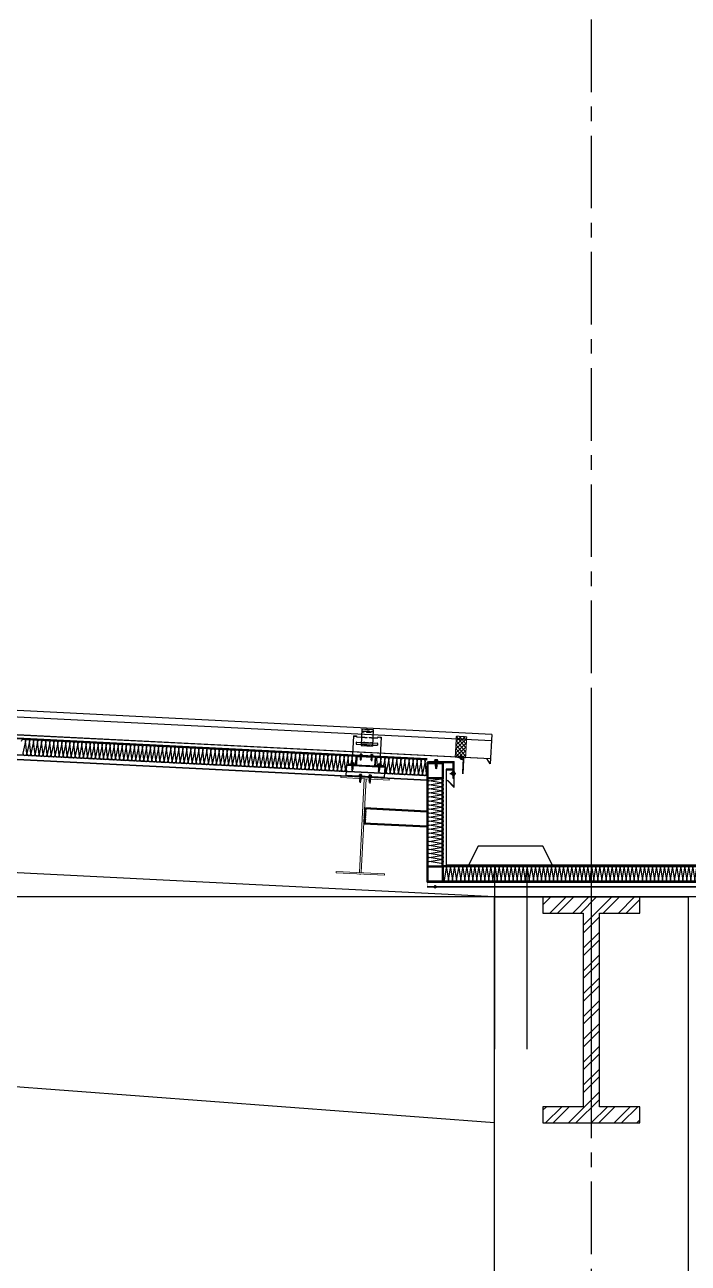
# Model space of a CAD drawing. Extents: x -599358 to 2865263, y -1062760 to 486533.
# Drawn here: x 284406 to 286461, y -690859 to -687022 of the extents above; entities that cross this region are included whole.
import ezdxf

# ---------------------------------------------------------------- set-up
doc = ezdxf.new("R2010")
doc.units = 0
for name, pattern in [('__DASH', [0.35, 0.25, -0.1]), ('CENTER', [2, 1.25, -0.25, 0.25, -0.25]), ('CENTER2', [28.575, 19.05, -3.175, 3.175, -3.175]), ('DASH', [0.35, 0.25, -0.1]), ('DOTE', [2.42, 2, -0.2, 0.02, -0.2]), ('HIDDEN', [0.375, 0.25, -0.125])]:
    doc.linetypes.add(name, pattern=pattern)
for name, color, linetype, lineweight in [('00-BW', 140, 'HIDDEN', 5), ('0CABR-零部件（螺钉、螺栓、五金件）', 53, 'Continuous', 13), ('S-dim', 81, 'Continuous', 0), ('T码、堵头、配件', 6, 'Continuous', 13), ('屋面板', 6, 'Continuous', 13), ('粗', 7, 'Continuous', 50), ('紧固件', 4, 'Continuous', 13)]:
    doc.layers.add(name, color=color, linetype=linetype, lineweight=lineweight)
for name, color, linetype in [('3索引', 3, 'Continuous'), ('A-AXIS-DOTE', 14, 'DOTE'), ('A-AXIS-SYMB', 3, 'Continuous'), ('A-HATCH-2', 251, 'Continuous'), ('A-LIN-V', 9, 'Continuous'), ('BWM', 8, 'Continuous'), ('cen', 1, 'CENTER'), ('COLUMN', 9, 'Continuous'), ('DOTE', 1, 'CENTER'), ('HATCH', 66, 'Continuous'), ('PJ', 151, 'Continuous'), ('Q-焊缝', 8, 'Continuous'), ('SCREW', 233, 'Continuous'), ('SEAMLOK75 - SHEET', 6, 'Continuous'), ('ZX', 1, 'CENTER2'), ('建-墙-填充', 8, 'Continuous'), ('建-柱-钢', 9, 'Continuous'), ('拉铆钉', 243, 'Continuous'), ('配件', 4, 'Continuous'), ('钢承板', 253, 'Continuous')]:
    doc.layers.add(name, color=color, linetype=linetype)

# ---------------------------------------------------------------- blocks, each defined once
blk = doc.blocks.new('G$CBF9D2CED')
at = {"layer": '建-墙-填充'}
h = blk.add_hatch(dxfattribs=at)
h.set_pattern_fill('金属', color=256, scale=20, style=0)
h.set_pattern_definition([(45, (0, 0), (-35.3553, 35.3553), []), (45, (23.57, 0), (-35.3553, 35.3553), [])])
h.paths.add_polyline_path([(-150, 0), (-150, -50), (-25, -50), (-25, -650), (-150, -650), (-150, -700), (150, -700), (150, -650), (25, -650), (25, -50), (150, -50), (150, 0)])
at = {"layer": '建-柱-钢'}
for p, q in [((-150, 0), (-150, -50)), ((150, 0), (-150, 0)), ((150, -50), (150, 0)), ((-150, -50), (-25, -50)), ((-25, -50), (-25, -650)), ((25, -650), (25, -50)), ((25, -50), (150, -50)), ((-25, -650), (-150, -650)), ((-150, -650), (-150, -700)), ((150, -650), (25, -650)), ((150, -700), (150, -650)), ((-150, -700), (150, -700))]:
    blk.add_line(p, q, dxfattribs=at)
blk = doc.blocks.new('*U688')
at = {"layer": '紧固件', "extrusion": (-3.52327e-23, -6.31601e-13, -1)}
for p, q in [((2.5, 0), (-2.5, 0)), ((2.5, -6.1), (-2.5, -6.1))]:
    blk.add_line(p, q, dxfattribs=at)
at = {"layer": '紧固件', "color": 1, "linetype": 'CENTER', "ltscale": 0.01, "extrusion": (-3.52327e-23, -6.31601e-13, -1)}
blk.add_line((0, 2.9), (0, -8.6), dxfattribs=at)
at = {"layer": '紧固件', "extrusion": (-3.52327e-23, -6.31601e-13, -1)}
blk.add_lwpolyline([(-4, 2), (4, 2, -1), (4, 0), (2.5, 0), (2.5, -1.9, -0.72774), (2.5, -6.1), (2.5, -7.4, -0.414214), (2, -7.9), (-2, -7.9, -0.414214), (-2.5, -7.4), (-2.5, -6.1, -0.72774), (-2.5, -1.9), (-2.5, 0), (-4, 0, -1)], format="xyb", close=True, dxfattribs=at)
blk = doc.blocks.new('*U2059')
at = {"layer": 'T码、堵头、配件', "linetype": 'DASH', "ltscale": 3}
h = blk.add_hatch(dxfattribs=at)
h.set_pattern_fill('NET', color=13, scale=2, angle=45, style=0)
h.paths.add_polyline_path([(12.3, 47.5), (-12.7, 47.5), (-12.7, 0), (12.3, 0)])
at = {"layer": 'T码、堵头、配件', "color": 13, "linetype": 'DASH', "ltscale": 3}
blk.add_lwpolyline([(12.3, 47.5), (-12.7, 47.5), (-12.7, 0), (12.3, 0)], close=True, dxfattribs=at)
blk = doc.blocks.new('324')
blk.add_rational_spline([(288338.6, -582640.4, 0.3), (288352.5, -582640.3, -0.9), (288357.5, -582640.3, 2.4), (288358.4, -582640.3, 3), (288359, -582641, 3.4), (288359.6, -582641.7, 3.8), (288359.6, -582642.8, 3.8), (288359.8, -582665.9, 3.6), (288360, -582689, 3.4), (288360.2, -582689, 3.5), (288360.4, -582689, 3.7), (288360.2, -582665.9, 3.8), (288360, -582642.8, 4), (288360, -582641.5, 4), (288359.3, -582640.7, 3.6), (288358.5, -582639.8, 3.1), (288357.5, -582639.8, 2.4), (288352.5, -582639.8, -0.9), (288338.6, -582639.9, 0.3), (288338.6, -582640.2, 0.3), (288338.6, -582640.4, 0.3)], [1, 1, 1, 0.923879532509, 1, 0.923879532509, 1, 1, 1, 1, 1, 1, 1, 0.92387953251, 1, 0.92387953251, 1, 1, 1, 1, 1], degree=2, knots=[0, 0, 0, 1, 1, 1.785398, 1.785398, 2.570796, 2.570796, 3.570796, 3.570796, 4.570796, 4.570796, 5.570796, 5.570796, 6.356194, 6.356194, 7.141593, 7.141593, 8.141593, 8.141593, 9.141593, 9.141593, 9.141593])
at = {"extrusion": (0.384106, 0.002152, 0.923287), "xscale": -1, "rotation": 270.409525737971}
blk.add_blockref('*U688', (-584245.2, -263213.8, 109492.9), dxfattribs=at)
at = {"layer": 'PJ', "extrusion": (2.43172e-16, -3.263e-14, -1), "xscale": 1.36762023444512, "yscale": 1.36762023444512, "zscale": -1.36762023444512, "rotation": 359.5730164586824}
blk.add_blockref('*U2059', (-288347.5, -582639.8, 0), dxfattribs=at)
blk = doc.blocks.new('DT')
at = {"layer": '3索引', "color": 5, "extrusion": (0.072286, -0.009155, 0.997342), "rotation": 272.6791958730362}
blk.add_blockref('324', (568525.5, 315258.2, -0.3), dxfattribs=at)
blk = doc.blocks.new('34t65')
at = {"color": 2, "ltscale": 50}
for p, q in [((1430037, 238183.4), (1430157, 238183.4)), ((1430037, 238148.4), (1430037, 238183.4)), ((1430037, 238180.9), (1430157, 238180.9)), ((1430157, 238183.4), (1430157, 238148.4)), ((1430157, 238150.9), (1430037, 238150.9)), ((1430157, 238148.4), (1430037, 238148.4))]:
    blk.add_line(p, q, dxfattribs=at)
blk = doc.blocks.new('*U1726')
at = {"layer": 'PJ'}
for p, q in [((-4.4, 0.5), (-4.4, 0)), ((4.4, 0), (-4.4, 0)), ((-4.1, 0.8), (-3.1, 1)), ((4.1, 0.8), (-4.1, 0.8)), ((-3.1, 3.9), (-3.1, 1)), ((3.1, 1), (-3.1, 1)), ((2.3, 4.2), (-2.3, 4.2)), ((-2, 0.8), (-1.5, 1)), ((-1.5, 3.9), (-1.5, 1)), ((-1.5, 0), (-1.5, -1.6)), ((1.5, 3.9), (1.5, 1)), ((2.2, 0.8), (1.5, 1)), ((1.5, 0), (1.5, -1.1)), ((3.1, 3.9), (3.1, 1)), ((4.1, 0.8), (3.1, 1)), ((4.4, 0.5), (4.4, 0)), ((-2.1, -1.9), (2.1, -1.4)), ((-2.1, -1.9), (-1.5, -1.6)), ((-2.1, -1.9), (-1.5, -2.2)), ((-2.1, -3.3), (2.1, -2.8)), ((-2.1, -3.3), (-1.5, -3)), ((-2.1, -3.3), (-1.5, -3.6)), ((-2.1, -4.7), (2.1, -4.2)), ((-2.1, -4.7), (-1.5, -4.4)), ((-2.1, -4.7), (-1.5, -5)), ((-2.1, -6.1), (2.1, -5.6)), ((-2.1, -6.1), (-1.5, -5.8)), ((-2.1, -6.1), (-1.5, -6.4)), ((-2.1, -7.5), (2.1, -7)), ((-2.1, -7.5), (-1.5, -7.2)), ((-2.1, -7.5), (-1.5, -7.8)), ((-2.1, -8.9), (2.1, -8.4)), ((-2.1, -8.9), (-1.5, -8.6)), ((-2.1, -8.9), (-1.5, -9.2)), ((-2.1, -10.3), (2.1, -9.8)), ((-2.1, -10.3), (-1.5, -10)), ((-2.1, -10.3), (-1.5, -10.6)), ((-2.1, -11.7), (2.1, -11.2)), ((-2.1, -11.7), (-1.5, -11.4)), ((-2.1, -11.7), (-1.5, -12)), ((-2.1, -13.1), (-1.5, -12.8)), ((-2.1, -13.1), (-1.1, -13)), ((-2.1, -13.1), (-1.5, -13.4)), ((-1.5, -1.6), (1.5, -1.1)), ((-1.5, -2.2), (1.5, -1.7)), ((-1.5, -2.2), (-1.5, -3)), ((-1.5, -3), (1.5, -2.5)), ((-1.5, -3.6), (1.5, -3.1)), ((-1.5, -3.6), (-1.5, -4.4)), ((-1.5, -4.4), (1.5, -3.9)), ((-1.5, -5), (1.5, -4.5)), ((-1.5, -5), (-1.5, -5.8)), ((-1.5, -5.8), (1.5, -5.3)), ((-1.5, -6.4), (1.5, -5.9)), ((-1.5, -6.4), (-1.5, -7.2)), ((-1.5, -7.2), (1.5, -6.7)), ((-1.5, -7.8), (1.5, -7.3)), ((-1.5, -7.8), (-1.5, -8.6)), ((-1.5, -8.6), (1.5, -8.1)), ((-1.5, -9.2), (1.5, -8.7)), ((-1.5, -9.2), (-1.5, -10)), ((-1.5, -10), (1.5, -9.5)), ((-1.5, -10.6), (1.5, -10.1)), ((-1.5, -10.6), (-1.5, -11.4)), ((-1.5, -11.4), (1.5, -10.9)), ((-1.5, -12), (1.5, -11.5)), ((-1.5, -12), (-1.5, -12.8)), ((-1.5, -12.8), (-1, -12.7)), ((-1.5, -13.4), (-1.5, -17.2)), ((-1.5, -13.4), (-1.3, -13.4)), ((0, -18.6), (-1.5, -17.2)), ((0, -18.6), (1.5, -17.2)), ((0.6, -12.4), (1.5, -12.3)), ((0.7, -12.8), (2.1, -12.6)), ((0.7, -13), (1.5, -12.9)), ((0.7, -13.8), (1.5, -13.7)), ((0.7, -14.2), (2.1, -14)), ((0.7, -14.4), (1.5, -14.3)), ((1.5, -0.3), (1.5, -1.1)), ((2.1, -1.4), (1.5, -1.1)), ((2.1, -1.4), (1.5, -1.7)), ((1.5, -1.7), (1.5, -2.5)), ((2.1, -2.8), (1.5, -2.5)), ((2.1, -2.8), (1.5, -3.1)), ((1.5, -3.1), (1.5, -3.9)), ((2.1, -4.2), (1.5, -3.9)), ((2.1, -4.2), (1.5, -4.5)), ((1.5, -4.5), (1.5, -5.3)), ((2.1, -5.6), (1.5, -5.3)), ((2.1, -5.6), (1.5, -5.9)), ((1.5, -5.9), (1.5, -6.7)), ((2.1, -7), (1.5, -6.7)), ((2.1, -7), (1.5, -7.3)), ((1.5, -7.3), (1.5, -8.1)), ((2.1, -8.4), (1.5, -8.1)), ((2.1, -8.4), (1.5, -8.7)), ((1.5, -8.7), (1.5, -9.5)), ((2.1, -9.8), (1.5, -9.5)), ((2.1, -9.8), (1.5, -10.1)), ((1.5, -10.1), (1.5, -10.9)), ((2.1, -11.2), (1.5, -10.9)), ((2.1, -11.2), (1.5, -11.5)), ((1.5, -11.5), (1.5, -12.3)), ((2.1, -12.6), (1.5, -12.3)), ((2.1, -12.6), (1.5, -12.9)), ((1.5, -12.9), (1.5, -13.7)), ((2.1, -14), (1.5, -13.7)), ((2.1, -14), (1.5, -14.3)), ((1.5, -14.3), (1.5, -17.2))]:
    blk.add_line(p, q, dxfattribs=at)
blk.add_lwpolyline([(0, -18.6), (0.7, -14.4), (0.7, -12.7, 0.417657), (0.4, -12.4, 0.097062), (-1, -12.7), (-1.5, -13.8)], format="xyb", dxfattribs=at)
for centre, radius, start, end in [((-4.1, 0.5), 0.3, 90, 180), ((-2.3, 3.3), 0.951, 35.4009, 144.5991), ((0, 1), 3.2, 61.0594, 118.9406), ((2.3, 3.3), 0.951, 35.4009, 144.5991), ((4.1, 0.5), 0.3, 0, 90)]:
    blk.add_arc(centre, radius, start, end, dxfattribs=at)
at = {"layer": 'ZX', "ltscale": 0.2}
blk.add_line((0, 4.9), (0, -21), dxfattribs=at)
blk = doc.blocks.new('A$C2F3B4A73')
at = {"layer": '粗', "lineweight": -2}
for p, q in [((0, 78.7), (9.6, 78.7)), ((0, 78.7), (0, 19.8)), ((9.6, 78.7), (9.6, 76.3)), ((25.2, 101.1), (60.4, 101.1)), ((25.2, 101.1), (25.2, 49.6)), ((60.4, 101.1), (60.4, 49.6)), ((76, 78.7), (85.6, 78.7)), ((76, 78.7), (76, 76.3)), ((85.6, 78.7), (85.6, 19.8)), ((9.6, 58.4), (9.6, 53.6)), ((10.4, 75.5), (25.2, 75.5)), ((10.4, 59.2), (25.2, 59.2)), ((10.4, 52.8), (25.2, 52.8)), ((25.2, 58.4), (60.4, 58.4)), ((25.2, 53.6), (60.4, 53.6)), ((25.2, 49.6), (60.4, 49.6)), ((60.4, 75.5), (75.2, 75.5)), ((60.4, 59.2), (75.2, 59.2)), ((60.4, 52.8), (75.2, 52.8)), ((76, 58.4), (76, 53.6)), ((0, 19.8), (85.6, 19.8)), ((0, 18.8), (0, 19.8)), ((0, 18.8), (85.6, 18.8)), ((14.4, 19.8), (14.4, 18.8)), ((71.2, 19.8), (71.2, 18.8)), ((85.6, 19.8), (85.6, 18.8))]:
    blk.add_line(p, q, dxfattribs=at)
at = {"layer": '粗', "linetype": 'DASH', "lineweight": -2}
for p, q in [((0, 77.7), (9.6, 77.7)), ((25.2, 100.6), (60.4, 100.6)), ((25.2, 94.7), (60.4, 94.7)), ((25.2, 92.3), (60.4, 92.3)), ((76, 77.7), (85.6, 77.7)), ((25.2, 75.5), (60.4, 75.5)), ((25.2, 60), (60.4, 60)), ((25.2, 59.2), (60.4, 59.2)), ((25.2, 52.8), (60.4, 52.8)), ((25.2, 52), (60.4, 52)), ((16, 19.8), (16, 18.8)), ((21.6, 19.8), (21.6, 18.8)), ((29.6, 19.8), (29.6, 18.8)), ((35.2, 19.8), (35.2, 18.8)), ((50.4, 19.8), (50.4, 18.8)), ((56, 19.8), (56, 18.8)), ((64, 19.8), (64, 18.8)), ((69.6, 19.8), (69.6, 18.8))]:
    blk.add_line(p, q, dxfattribs=at)
at = {"layer": '粗', "lineweight": -2}
for centre, start, end in [((10.4, 76.3), 180, 270), ((10.4, 58.4), 90, 180), ((10.4, 53.6), 180, 270), ((75.2, 76.3), 270, 0), ((75.2, 58.4), 0, 90), ((75.2, 53.6), 270, 0)]:
    blk.add_arc(centre, 0.8, start, end, dxfattribs=at)
at = {"layer": '紧固件', "color": 2, "yscale": 0.8, "zscale": 0.8}
for p, xscale in [((26.1, 19.8), 0.8), ((59.5, 19.8), -0.8)]:
    blk.add_blockref('*U1726', p, dxfattribs=dict(at, xscale=xscale))
blk = doc.blocks.new('A$C51791418')
blk.add_blockref('A$C2F3B4A73', (-42.8, -15.8))
blk = doc.blocks.new('2134')
at = {"color": 1, "linetype": 'Continuous', "ltscale": 10}
for p, q in [((2311608.2, -279977.6), (2311758.2, -279977.6)), ((2311608.2, -279982.1), (2311608.2, -279977.6)), ((2311608.2, -279982.1), (2311758.2, -279982.1)), ((2311680.2, -280273.1), (2311680.2, -279982.1)), ((2311686.2, -280273.1), (2311686.2, -279982.1)), ((2311758.2, -279982.1), (2311758.2, -279977.6)), ((2311608.2, -280273.1), (2311758.2, -280273.1)), ((2311608.2, -280277.6), (2311608.2, -280273.1)), ((2311608.2, -280277.6), (2311758.2, -280277.6)), ((2311758.2, -280273.1), (2311758.2, -280277.6))]:
    blk.add_line(p, q, dxfattribs=at)
at = {"layer": 'S-dim', "ltscale": 10}
blk.add_line((2311685.4, -280277.6), (2311680.9, -280277.6), dxfattribs=at)
blk = doc.blocks.new('wm')
at = {"color": 1, "ltscale": 50}
for p, q in [((1253656.3, 252531.4), (1245914.8, 252141.9)), ((1253656.3, 252529.9), (1245914.8, 252140.4))]:
    blk.add_line(p, q, dxfattribs=at)
at = {"color": 4, "ltscale": 50}
for p, q in [((1245914.8, 252089.2), (1253656.3, 252478.7, 0)), ((1245914.8, 252088.4), (1253656.3, 252477.9, 0)), ((1245914.8, 252075), (1253656.3, 252464.5, 0)), ((1245914.8, 252074.2), (1253656.3, 252463.7, 0))]:
    blk.add_line(p, q, dxfattribs=at)
at = {"color": 2, "ltscale": 50}
blk.add_line((1245914.8, 252075.3), (1253656.3, 252464.8, 0), dxfattribs=at)
at = {"color": 2, "elevation": 0}
blk.add_lwpolyline([(1246052.5, 252119.8), (1246074.9, 252120.9), (1246073.5, 252148.4), (1246133.5, 252151.4), (1246134.8, 252123.9), (1246157.3, 252125.1), (1246157.4, 252122.6), (1246132.5, 252121.3), (1246131.1, 252148.8), (1246076.2, 252146), (1246077.5, 252118.5), (1246052.6, 252117.3)], close=True, dxfattribs=at)
at = {"layer": 'A-AXIS-SYMB', "ltscale": 10}
for p, q in [((1245915.3, 251979.3, 0), (1246109.3, 251989.1, 0)), ((1245915.4, 251976.3, 0), (1246109.5, 251986.1, 0)), ((1245915.3, 251932.2, 0), (1246111.7, 251942.1, 0)), ((1245915.3, 251929.2, 0), (1246111.9, 251939.1, 0))]:
    blk.add_line(p, q, dxfattribs=at)
at = {"layer": 'BWM', "elevation": 0}
for points in [[(1247170.9, 252196.2, 1), (1247158.5, 252195.6), (1247166.6, 252158.5, -1), (1247154.1, 252157.8), (1247158.5, 252195.6, 1), (1247146, 252195), (1247154.1, 252157.8, -1), (1247141.6, 252157.2), (1247146, 252195, 1), (1247133.5, 252194.3), (1247141.6, 252157.2, -1), (1247129.1, 252156.6), (1247133.5, 252194.3, 1), (1247121, 252193.7), (1247129.1, 252156.6, -1), (1247116.7, 252156), (1247121, 252193.7, 1), (1247108.5, 252193.1), (1247116.7, 252156, -1), (1247104.2, 252155.3), (1247108.5, 252193.1, 1), (1247096, 252192.4), (1247104.2, 252155.3, -1), (1247091.7, 252154.7), (1247096, 252192.4, 1), (1247083.6, 252191.8), (1247091.7, 252154.7, -1), (1247079.2, 252154.1), (1247083.6, 252191.8, 1), (1247071.1, 252191.2), (1247079.2, 252154.1, -1), (1247066.7, 252153.4), (1247071.1, 252191.2, 1), (1247058.6, 252190.6), (1247066.7, 252153.4, -1), (1247054.2, 252152.8), (1247058.6, 252190.6, 1), (1247046.1, 252189.9), (1247054.2, 252152.8, -1), (1247041.7, 252152.2), (1247046.1, 252189.9, 1), (1247033.6, 252189.3), (1247041.7, 252152.2, -1), (1247029.3, 252151.6), (1247033.6, 252189.3, 1), (1247021.1, 252188.7), (1247029.3, 252151.6, -1), (1247016.8, 252150.9), (1247021.1, 252188.7, 1), (1247008.7, 252188), (1247016.8, 252150.9, -1), (1247004.3, 252150.3), (1247008.7, 252188, 1), (1246996.2, 252187.4), (1247004.3, 252150.3, -1), (1246991.8, 252149.7), (1246996.2, 252187.4, 1), (1246983.7, 252186.8), (1246991.8, 252149.7, -1), (1246979.3, 252149), (1246983.7, 252186.8, 1), (1246971.2, 252186.2), (1246979.3, 252149, -1), (1246966.8, 252148.4), (1246971.2, 252186.2, 1), (1246958.7, 252185.5), (1246966.8, 252148.4, -1), (1246954.4, 252147.8), (1246958.7, 252185.5, 1), (1246946.2, 252184.9), (1246954.4, 252147.8, -1), (1246941.9, 252147.2), (1246946.2, 252184.9, 1), (1246933.7, 252184.3), (1246941.9, 252147.2, -1), (1246929.4, 252146.5), (1246933.7, 252184.3, 1), (1246921.3, 252183.7), (1246929.4, 252146.5, -1), (1246916.9, 252145.9), (1246921.3, 252183.7, 1), (1246908.8, 252183), (1246916.9, 252145.9, -1), (1246904.4, 252145.3), (1246908.8, 252183, 1), (1246896.3, 252182.4), (1246904.4, 252145.3, -1), (1246891.9, 252144.6), (1246896.3, 252182.4, 1), (1246883.8, 252181.8), (1246891.9, 252144.6, -1), (1246879.5, 252144), (1246883.8, 252181.8, 1), (1246871.3, 252181.1), (1246879.5, 252144, -1), (1246867, 252143.4), (1246871.3, 252181.1, 1), (1246858.8, 252180.5), (1246867, 252143.4, -1), (1246854.5, 252142.8), (1246858.8, 252180.5, 1), (1246846.4, 252179.9), (1246854.5, 252142.8, -1), (1246842, 252142.1), (1246846.4, 252179.9, 1), (1246833.9, 252179.3), (1246842, 252142.1, -1), (1246829.5, 252141.5), (1246833.9, 252179.3, 1), (1246821.4, 252178.6), (1246829.5, 252141.5, -1), (1246817, 252140.9), (1246821.4, 252178.6, 1), (1246808.9, 252178), (1246817, 252140.9, -1), (1246804.5, 252140.2), (1246808.9, 252178, 1), (1246796.4, 252177.4), (1246804.5, 252140.2, -1), (1246792.1, 252139.6), (1246796.4, 252177.4, 1), (1246783.9, 252176.7), (1246792.1, 252139.6, -1), (1246779.6, 252139), (1246783.9, 252176.7, 1), (1246771.5, 252176.1), (1246779.6, 252139, -1), (1246767.1, 252138.4), (1246771.5, 252176.1, 1), (1246759, 252175.5), (1246767.1, 252138.4, -1), (1246754.6, 252137.7), (1246759, 252175.5, 1), (1246746.5, 252174.9), (1246754.6, 252137.7, -1), (1246742.1, 252137.1), (1246746.5, 252174.9, 1), (1246734, 252174.2), (1246742.1, 252137.1, -1), (1246729.6, 252136.5), (1246734, 252174.2, 1), (1246721.5, 252173.6), (1246729.6, 252136.5, -1), (1246717.2, 252135.9), (1246721.5, 252173.6, 1), (1246709, 252173), (1246717.2, 252135.9, -1), (1246704.7, 252135.2), (1246709, 252173, 1), (1246696.5, 252172.3), (1246704.7, 252135.2, -1), (1246692.2, 252134.6), (1246696.5, 252172.3, 1), (1246684.1, 252171.7), (1246692.2, 252134.6, -1), (1246679.7, 252134), (1246684.1, 252171.7, 1), (1246671.6, 252171.1), (1246679.7, 252134, -1), (1246667.2, 252133.3), (1246671.6, 252171.1, 1), (1246659.1, 252170.5), (1246667.2, 252133.3, -1), (1246654.7, 252132.7), (1246659.1, 252170.5, 1), (1246646.6, 252169.8), (1246654.7, 252132.7, -1), (1246642.3, 252132.1), (1246646.6, 252169.8, 1), (1246634.1, 252169.2), (1246642.3, 252132.1, -1), (1246629.8, 252131.5), (1246634.1, 252169.2, 1), (1246621.6, 252168.6), (1246629.8, 252131.5, -1), (1246617.3, 252130.8), (1246621.6, 252168.6, 1), (1246609.2, 252167.9), (1246617.3, 252130.8, -1), (1246604.8, 252130.2), (1246609.2, 252167.9, 1), (1246596.7, 252167.3), (1246604.8, 252130.2, -1), (1246592.3, 252129.6), (1246596.7, 252167.3, 1), (1246584.2, 252166.7), (1246592.3, 252129.6, -1), (1246579.8, 252128.9), (1246584.2, 252166.7, 1), (1246571.7, 252166.1), (1246579.8, 252128.9, -1), (1246567.3, 252128.3), (1246571.7, 252166.1, 1), (1246559.2, 252165.4), (1246567.3, 252128.3, -1), (1246554.9, 252127.7), (1246559.2, 252165.4, 1), (1246546.7, 252164.8), (1246554.9, 252127.7, -1), (1246542.4, 252127.1), (1246546.7, 252164.8, 1), (1246534.3, 252164.2), (1246542.4, 252127.1, -1), (1246529.9, 252126.4), (1246534.3, 252164.2, 1), (1246521.8, 252163.6), (1246529.9, 252126.4, -1), (1246517.4, 252125.8), (1246521.8, 252163.6, 1), (1246509.3, 252162.9), (1246517.4, 252125.8, -1), (1246504.9, 252125.2), (1246509.3, 252162.9, 1), (1246496.8, 252162.3), (1246504.9, 252125.2, -1), (1246492.4, 252124.5), (1246496.8, 252162.3, 1), (1246484.3, 252161.7), (1246492.4, 252124.5, -1), (1246480, 252123.9), (1246484.3, 252161.7, 1), (1246471.8, 252161), (1246480, 252123.9, -1), (1246467.5, 252123.3), (1246471.8, 252161, 1), (1246459.3, 252160.4), (1246467.5, 252123.3, -1), (1246455, 252122.7), (1246459.3, 252160.4, 1), (1246446.9, 252159.8), (1246455, 252122.7, -1), (1246442.5, 252122), (1246446.9, 252159.8, 1), (1246434.4, 252159.2), (1246442.5, 252122, -1), (1246430, 252121.4), (1246434.4, 252159.2, 1), (1246421.9, 252158.5), (1246430, 252121.4, -1), (1246417.5, 252120.8), (1246421.9, 252158.5, 1), (1246409.4, 252157.9), (1246417.5, 252120.8, -1), (1246405.1, 252120.1), (1246409.4, 252157.9, 1), (1246396.9, 252157.3), (1246405.1, 252120.1, -1), (1246392.6, 252119.5), (1246396.9, 252157.3, 1), (1246384.4, 252156.6), (1246392.6, 252119.5, -1), (1246380.1, 252118.9), (1246384.4, 252156.6, 1), (1246372, 252156), (1246380.1, 252118.9, -1), (1246367.6, 252118.3), (1246372, 252156, 1), (1246359.5, 252155.4), (1246367.6, 252118.3, -1), (1246355.1, 252117.6), (1246359.5, 252155.4, 1), (1246347, 252154.8), (1246355.1, 252117.6, -1), (1246342.6, 252117), (1246347, 252154.8, 1), (1246334.5, 252154.1), (1246342.6, 252117, -1), (1246330.1, 252116.4), (1246334.5, 252154.1, 1), (1246322, 252153.5), (1246330.1, 252116.4, -1), (1246317.7, 252115.8), (1246322, 252153.5, 1), (1246309.5, 252152.9), (1246317.7, 252115.8, -1), (1246305.2, 252115.1), (1246309.5, 252152.9, 1), (1246297.1, 252152.2), (1246305.2, 252115.1, -1), (1246292.7, 252114.5), (1246297.1, 252152.2, 1), (1246284.6, 252151.6), (1246292.7, 252114.5, -1), (1246280.2, 252113.9), (1246284.6, 252151.6, 1), (1246272.1, 252151), (1246280.2, 252113.9, -1), (1246267.7, 252113.2), (1246272.1, 252151, 1), (1246259.6, 252150.4), (1246267.7, 252113.2, -1), (1246255.2, 252112.6), (1246259.6, 252150.4, 1), (1246247.1, 252149.7), (1246255.2, 252112.6, -1), (1246242.8, 252112), (1246247.1, 252149.7, 1), (1246234.6, 252149.1), (1246242.8, 252112, -1), (1246230.3, 252111.4), (1246234.6, 252149.1, 1), (1246222.1, 252148.5), (1246230.3, 252111.4, -1), (1246217.8, 252110.7), (1246222.1, 252148.5, 1), (1246209.7, 252147.8), (1246214.6, 252125.4)], [(1246048, 252095.9, -0.414214), (1246041.4, 252101.9), (1246045.8, 252139.6, 1), (1246033.3, 252139), (1246041.4, 252101.9, -1), (1246028.9, 252101.2), (1246033.3, 252139, 1), (1246020.8, 252138.3), (1246028.9, 252101.2, -1), (1246016.5, 252100.6), (1246020.8, 252138.3, 1), (1246008.3, 252137.7), (1246016.5, 252100.6, -1), (1246004, 252100), (1246008.3, 252137.7, 1), (1245995.9, 252137.1), (1246004, 252100, -1), (1245991.5, 252099.3), (1245995.9, 252137.1, 1), (1245983.4, 252136.5), (1245991.5, 252099.3, -1), (1245979, 252098.7), (1245983.4, 252136.5, 1), (1245970.9, 252135.8), (1245979, 252098.7, -1), (1245966.5, 252098.1), (1245970.9, 252135.8, 1), (1245958.4, 252135.2), (1245966.5, 252098.1, -1), (1245954, 252097.5), (1245958.4, 252135.2, 1), (1245945.9, 252134.6), (1245954, 252097.5, -1), (1245941.6, 252096.8), (1245945.9, 252134.6, 1), (1245933.4, 252133.9), (1245941.6, 252096.8, -1), (1245929.1, 252096.2), (1245933.4, 252133.9, 1), (1245920.9, 252133.3), (1245929.1, 252096.2, -1), (1245916.6, 252095.6), (1245920.9, 252133.3, 0.388836), (1245914.9, 252139.3, 0.388836)], [(1246055.9, 252120), (1246058.3, 252140.2, 1), (1246045.8, 252139.6), (1246050.7, 252117.2)], [(1246068.4, 252120.6), (1246070.8, 252140.9, 1), (1246058.3, 252140.2), (1246062.6, 252120.3)], [(1246132.4, 252123.8), (1246134.8, 252144.1, 0.423997), (1246128, 252150)], [(1246144.9, 252124.4), (1246147.2, 252144.7, 1), (1246134.8, 252144.1), (1246139.1, 252124.1)], [(1246157.1, 252122.5), (1246159.7, 252145.3, 1), (1246147.2, 252144.7), (1246152.1, 252122.3)], [(1246224.3, 252104.8, -0.414214), (1246217.8, 252110.7), (1246222.1, 252148.5, 1), (1246209.7, 252147.8), (1246217.8, 252110.7, -1), (1246205.3, 252110.1), (1246209.7, 252147.8, 1), (1246197.2, 252147.2), (1246205.3, 252110.1, -1), (1246192.8, 252109.5), (1246197.2, 252147.2, 1), (1246184.7, 252146.6), (1246192.8, 252109.5, -1), (1246180.3, 252108.8), (1246184.7, 252146.6, 1), (1246172.2, 252146), (1246180.3, 252108.8, -1), (1246167.9, 252108.2), (1246172.2, 252146, 1), (1246159.7, 252145.3), (1246167.9, 252108.2, -0.485127), (1246160.5, 252101.8, -0.485127)]]:
    blk.add_lwpolyline(points, format="xyb", dxfattribs=at)
at = {"layer": 'Q-焊缝', "elevation": 0}
blk.add_lwpolyline([(1246105.1, 251986.3, -0.267949), (1246109.3, 251989.1, 0.57735), (1246105.4, 251981.3, -0.267949), (1246109.6, 251984.1, 0.57735), (1246105.6, 251976.4, -0.267949), (1246109.8, 251979.1, 0.57735), (1246105.9, 251971.4, -0.267949), (1246110.1, 251974.1, 0.57735), (1246106.1, 251966.4, -0.267949), (1246110.3, 251969.1, 0.57735), (1246106.4, 251961.4, -0.267949), (1246110.6, 251964.1, 0.57735), (1246106.7, 251956.4, -0.267949), (1246110.8, 251959.1, 0.57735), (1246106.9, 251951.4, -0.267949), (1246111.1, 251954.1, 0.57735), (1246107.2, 251946.4, -0.267949), (1246111.4, 251949.1, 1), (1246111.9, 251939.1)], format="xyb", dxfattribs=at)
at = {"layer": 'SEAMLOK75 - SHEET'}
for p, q in [((1245714.8, 252216.6, 0), (1253637.8, 252615.2, 0)), ((1245715.8, 252196.6, 0), (1253632.2, 252594.9, 0)), ((1253638.9, 252541.2, 0), (1245718.5, 252142.7, 0)), ((1253641.6, 252540.3, 0), (1245718.6, 252141.7, 0)), ((1245714.8, 252216.6), (1245719.4, 252125.5, 0)), ((1245719.4, 252125.5), (1245730.2, 252142.3, 0))]:
    blk.add_line(p, q, dxfattribs=at)
at = {"extrusion": (0.405978, 0.015563, 0.91375), "xscale": -1, "rotation": 267.0177680869565}
blk.add_blockref('DT', (204237.5, -1146358.7, 509701), dxfattribs=at)
at = {"rotation": 2.880377552740777}
blk.add_blockref('34t65', (-170216.3, -57626.2, 0), dxfattribs=at)
at = {"layer": 'S-dim', "xscale": -1, "rotation": 2.880377552942513}
blk.add_blockref('2134', (3540800.4, 647871.9, 0), dxfattribs=at)
at = {"layer": 'SEAMLOK75 - SHEET', "xscale": -1, "rotation": 2.880377552740754}
blk.add_blockref('A$C51791418', (1246103.6, 252147.8, 0), dxfattribs=at)
at = {"layer": '紧固件', "xscale": -1.023999999801318, "yscale": 1.023999999801318, "zscale": 1.023999999801318, "rotation": 2.880377552740754}
for p in [(1246063.7, 252120.3, 0), (1246146.1, 252124.5, 0), (1246091.7, 252086.7, 0), (1246121.6, 252088.2, 0)]:
    blk.add_blockref('*U1726', p, dxfattribs=at)
blk = doc.blocks.new('压块-flat-1')
at = {"layer": 'HATCH', "ltscale": 10}
h = blk.add_hatch(dxfattribs=at)
h.set_pattern_fill('ACET-2D-ANSI32', color=256, scale=0.5)
h.set_pattern_definition([(45, (-3162.4305, -11124.3203), (-1.683798, 1.683798), []), (45, (-3161.308, -11124.3203), (-1.683798, 1.683798), [])])
h.paths.add_polyline_path([(-82, 0), (-82, -2), (-2, -2), (-2, -50), (0, -50), (0, 0)])
at = {"layer": '配件', "color": 4}
blk.add_lwpolyline([(-82, 0), (-82, -2), (-2, -2), (-2, -50), (0, -50), (0, 0)], close=True, dxfattribs=at)
blk = doc.blocks.new('G$C114A11A0')
at = {"layer": '0CABR-零部件（螺钉、螺栓、五金件）'}
h = blk.add_hatch(dxfattribs=at)
h.set_pattern_fill('DOTS', color=256, scale=0.1, style=0)
h.set_pattern_definition([(0, (-261042.33595, 10165.88129), (0.079375, 0.15875), [0, -0.15875])])
h.paths.add_polyline_path([(11.9, 30.9), (0.4, 30.9), (0.4, 29.4), (11.9, 29.4)])
for p, q in [((0, 31.7), (1.9, 32.8)), ((0, 31.7), (12.3, 31.7)), ((0, 31.7), (0.3, 30.9)), ((0.3, 30.9), (12, 30.9)), ((0.4, 30.9), (0.4, 29.4)), ((0.4, 29.4), (11.9, 29.4)), ((1.9, 35.5), (1.9, 32.8)), ((1.9, 32.8), (10.4, 32.8)), ((3, 35.9), (9.3, 35.9)), ((4, 35.5), (4, 32.8)), ((8.3, 35.5), (8.3, 32.8)), ((10.4, 35.5), (10.4, 32.8)), ((12.3, 31.7), (10.4, 32.8)), ((11.9, 30.9), (11.9, 29.4)), ((12.3, 31.7), (12, 30.9))]:
    blk.add_line(p, q, dxfattribs=at)
at = {"layer": '0CABR-零部件（螺钉、螺栓、五金件）', "ltscale": 0.03}
for p, q in [((3.4, 29.4), (2.6, 28.9)), ((3.4, 28.4), (2.6, 28.9)), ((9.8, 27.7), (2.6, 28.9)), ((3.4, 27), (2.6, 26.5)), ((3.4, 26), (2.6, 26.5)), ((2.6, 26.5), (9.8, 25.3)), ((3.4, 24.6), (2.6, 24.1)), ((3.4, 23.6), (2.6, 24.1)), ((2.6, 24.1), (9.8, 22.9)), ((3.4, 22.2), (2.6, 21.7)), ((3.4, 21.2), (2.6, 21.7)), ((9.8, 20.5), (2.6, 21.7)), ((3.4, 19.8), (2.6, 19.3)), ((3.4, 18.8), (2.6, 19.3)), ((2.6, 19.3), (9.8, 18.1)), ((3.4, 17.4), (2.6, 16.9)), ((9.8, 15.7), (2.6, 16.9)), ((3.4, 16.4), (2.6, 16.9)), ((3.6, 14.8), (2.9, 14.4)), ((2.9, 14.4), (3.7, 14.2)), ((3.7, 13.9), (2.9, 14.4)), ((3.4, 29.4), (8.9, 28.2)), ((3.4, 28.4), (8.9, 27.2)), ((3.4, 28.4), (3.4, 27)), ((8.9, 25.8), (3.4, 27)), ((3.4, 26), (8.9, 24.8)), ((3.4, 26), (3.4, 24.6)), ((8.9, 23.4), (3.4, 24.6)), ((3.4, 23.6), (3.4, 22.2)), ((8.9, 22.4), (3.4, 23.6)), ((3.4, 22.2), (8.9, 21)), ((3.4, 21.2), (3.4, 19.8)), ((3.4, 21.2), (8.9, 20)), ((8.9, 18.6), (3.4, 19.8)), ((8.9, 17.6), (3.4, 18.8)), ((3.4, 18.8), (3.4, 17.4)), ((3.4, 17.4), (8.9, 16.2)), ((3.4, 17.4), (8.9, 16.2)), ((3.4, 16.4), (8.9, 15.1)), ((3.6, 14.7), (3.4, 16.4)), ((3.6, 14.7), (3.8, 13.6)), ((3.8, 13.6), (3.8, 8.4)), ((3.8, 8.4), (6, 6.9)), ((3.9, 14.9), (6.2, 9.2)), ((3.9, 14.8), (7, 13.9)), ((4.1, 14.1), (5, 13.9)), ((8.6, 13.9), (4.2, 13.9)), ((8.6, 8.4), (6.3, 6.9)), ((8.6, 13.9), (8.9, 15.1)), ((8.6, 13.9), (8.6, 8.4)), ((8.9, 29.4), (8.9, 28.2)), ((8.9, 28.2), (9.8, 27.7)), ((8.9, 27.2), (9.8, 27.7)), ((8.9, 27.2), (8.9, 25.8)), ((8.9, 25.8), (9.8, 25.3)), ((8.9, 24.8), (9.8, 25.3)), ((8.9, 24.8), (8.9, 23.4)), ((8.9, 23.4), (9.8, 22.9)), ((8.9, 22.4), (9.8, 22.9)), ((8.9, 22.4), (8.9, 21)), ((8.9, 21), (9.8, 20.5)), ((8.9, 20), (9.8, 20.5)), ((8.9, 20), (8.9, 18.6)), ((8.9, 18.6), (9.8, 18.1)), ((8.9, 17.6), (9.8, 18.1)), ((8.9, 17.6), (8.9, 16.2)), ((8.9, 16.2), (9.8, 15.7)), ((8.9, 15.1), (9.8, 15.7))]:
    blk.add_line(p, q, dxfattribs=at)
at = {"layer": '0CABR-零部件（螺钉、螺栓、五金件）'}
for centre, radius, start, end in [((3, 34.3), 1.59, 48.3968, 131.6032), ((6.2, 30.1), 5.78, 68.4898, 111.5102), ((9.3, 34.3), 1.59, 48.3968, 131.6032)]:
    blk.add_arc(centre, radius, start, end, dxfattribs=at)
at = {"layer": '0CABR-零部件（螺钉、螺栓、五金件）', "ltscale": 0.03}
for centre, radius, start, end in [((3.8, 14.8), 0.147, 16.3775, 187.739), ((6.2, 7.1), 0.267, 235, 305), ((7.1, 8), 1.53, 15.6219, 127.3885), ((3.2, 8), 3.25, 338.5847, 22.4418)]:
    blk.add_arc(centre, radius, start, end, dxfattribs=at)
blk = doc.blocks.new('*U676')
at = {"layer": 'cen', "ltscale": 0.3}
blk.add_line((14, 0), (-5, 0), dxfattribs=at)
at = {"layer": 'SCREW'}
for p, q in [((-0.9, 5), (-0.9, -5)), ((0, 5), (-0.9, 5)), ((0, -5), (0, 5)), ((4, 2.2), (0, 2.2)), ((4, 2.2), (4, -2.3)), ((8.7, 2), (8, 2.2)), ((8, 2.2), (8, -2.2)), ((9.9, 0.8), (8.7, 2)), ((10.2, 0.7), (9.9, 0.8)), ((9.9, -0.2), (10.2, 0.7)), ((-0.9, -5), (0, -5)), ((4, -2.3), (0, -2.3)), ((8, -2.2), (9.9, -0.2))]:
    blk.add_line(p, q, dxfattribs=at)
for centre, radius, start, end in [((17.3, 0), 18.8, 164.6076, 195.3924), ((6, 1.9), 2.04, 7.579, 172.421), ((6, -1.9), 2.04, 187.579, 352.421)]:
    blk.add_arc(centre, radius, start, end, dxfattribs=at)
blk = doc.blocks.new('*U678')
at = {"layer": '拉铆钉'}
blk.add_line((-2.1, 0), (4.1, 0), dxfattribs=at)
for points in [[(-0.4, 3.2, 0.376048), (-0.4, -3.2)], [(3.4, -1.3), (3.5, -1.3, 0.414214), (3.7, -1), (3.7, 1, 0.414214), (3.5, 1.3), (3.4, 1.3)]]:
    blk.add_lwpolyline(points, format="xyb", dxfattribs=at)
for points in [[(0, -3.2), (0, 3.2), (-0.4, 3.2), (-0.4, -3.2)], [(1.6, -1.6), (0, -1.6), (0, 1.6), (1.6, 1.6)]]:
    blk.add_lwpolyline(points, close=True, dxfattribs=at)
blk.add_lwpolyline([(2.7, 3.2), (2.3, 3.2, 0.414214), (1.6, 2.6), (1.6, -2.6, 0.414214), (2.3, -3.2), (2.7, -3.2, 0.414214), (3.4, -2.6), (3.4, 2.6, 0.414214)], format="xyb", close=True, dxfattribs=at)
blk = doc.blocks.new('天沟')
at = {"color": 2, "ltscale": 50}
for p, q in [((1245839.3, 251764.4), (1245839.3, 252083.3)), ((1245886.3, 251764.4), (1245886.3, 252084.3)), ((1245889.3, 251764.4), (1245889.3, 252084.3)), ((1244872.9, 251764.4), (1244872.9, 252034.3)), ((1244875.9, 251764.4), (1244875.9, 252034.3)), ((1244919.9, 251764.4), (1244919.9, 252034.3)), ((1244922.9, 251764.4), (1244922.9, 252034.3)), ((1245842.3, 251764.4), (1245842.3, 252034.3)), ((1245839.3, 251764.4), (1244922.9, 251764.4)), ((1245839.3, 251761.4), (1244922.9, 251761.4)), ((1245839.3, 251717.4), (1244922.9, 251717.4)), ((1245839.3, 251714.4), (1244922.9, 251714.4))]:
    blk.add_line(p, q, dxfattribs=at)
at = {"ltscale": 50}
for p, q in [((1245081.3, 251766.4), (1245081.3, 251196.5)), ((1245181.3, 251766.4), (1245181.3, 251196.5))]:
    blk.add_line(p, q, dxfattribs=at)
at = {"color": 4, "ltscale": 50}
for p, q in [((1244872.9, 251714.4), (1245889.3, 251714.4)), ((1244872.9, 251713.6), (1245889.3, 251713.6)), ((1244872.9, 251700.2), (1245889.3, 251700.2)), ((1244872.9, 251699.4), (1245889.3, 251699.4))]:
    blk.add_line(p, q, dxfattribs=at)
at = {"color": 2, "ltscale": 50}
for points in [[(1244922.9, 252034.3), (1244872.9, 252034.3), (1244872.9, 252084.3), (1244922.9, 252084.3)], [(1244919.9, 252037.3), (1244875.9, 252037.3), (1244875.9, 252081.3), (1244919.9, 252081.3)], [(1245889.3, 252034.3), (1245839.3, 252034.3), (1245839.3, 252084.3), (1245889.3, 252084.3)], [(1245886.3, 252037.3), (1245842.3, 252037.3), (1245842.3, 252081.3), (1245886.3, 252081.3)], [(1244922.9, 251714.4), (1244872.9, 251714.4), (1244872.9, 251764.4), (1244922.9, 251764.4)], [(1244919.9, 251717.4), (1244875.9, 251717.4), (1244875.9, 251761.4), (1244919.9, 251761.4)], [(1245889.3, 251714.4), (1245839.3, 251714.4), (1245839.3, 251764.4), (1245889.3, 251764.4)], [(1245886.3, 251717.4), (1245842.3, 251717.4), (1245842.3, 251761.4), (1245886.3, 251761.4)]]:
    blk.add_lwpolyline(points, close=True, dxfattribs=at)
at = {"color": 1, "ltscale": 50}
blk.add_lwpolyline([(1245811.3, 252062.4), (1245829.3, 252062.4), (1245829.3, 251766.4), (1244933.3, 251766.4), (1244933.3, 252062.4), (1244951.3, 252062.4), (1244951.3, 252064.4), (1244931.3, 252064.4), (1244931.3, 251764.4), (1245831.3, 251764.4), (1245831.3, 252064.4), (1245811.3, 252064.4)], close=True, dxfattribs=at)
at = {"ltscale": 50}
blk.add_lwpolyline([(1245261.3, 251766.4), (1245231.3, 251825.6), (1245031.3, 251825.6), (1245001.3, 251766.4)], close=True, dxfattribs=at)
at = {"layer": 'BWM'}
for points in [[(1244872.9, 252034.3, 0.414214), (1244879.1, 252028), (1244916.6, 252034.3, -1), (1244916.6, 252021.8), (1244879.1, 252028, 1), (1244879.1, 252015.5), (1244916.6, 252021.8, -1), (1244916.6, 252009.3), (1244879.1, 252015.5, 1), (1244879.1, 252003), (1244916.6, 252009.3, -1), (1244916.6, 251996.8), (1244879.1, 252003, 1), (1244879.1, 251990.5), (1244916.6, 251996.8, -1), (1244916.6, 251984.3), (1244879.1, 251990.5, 1), (1244879.1, 251978), (1244916.6, 251984.3, -1), (1244916.6, 251971.8), (1244879.1, 251978, 1), (1244879.1, 251965.5), (1244916.6, 251971.8, -1), (1244916.6, 251959.3), (1244879.1, 251965.5, 1), (1244879.1, 251953), (1244916.6, 251959.3, -1), (1244916.6, 251946.8), (1244879.1, 251953, 1), (1244879.1, 251940.5), (1244916.6, 251946.8, -1), (1244916.6, 251934.3), (1244879.1, 251940.5, 1), (1244879.1, 251928), (1244916.6, 251934.3, -1), (1244916.6, 251921.8), (1244879.1, 251928, 1), (1244879.1, 251915.5), (1244916.6, 251921.8, -1), (1244916.6, 251909.3), (1244879.1, 251915.5, 1), (1244879.1, 251903), (1244916.6, 251909.3, -1), (1244916.6, 251896.8), (1244879.1, 251903, 1), (1244879.1, 251890.5), (1244916.6, 251896.8, -1), (1244916.6, 251884.3), (1244879.1, 251890.5, 1), (1244879.1, 251878), (1244916.6, 251884.3, -1), (1244916.6, 251871.8), (1244879.1, 251878, 1), (1244879.1, 251865.5), (1244916.6, 251871.8, -1), (1244916.6, 251859.3), (1244879.1, 251865.5, 1), (1244879.1, 251853), (1244916.6, 251859.3, -1), (1244916.6, 251846.8), (1244879.1, 251853, 1), (1244879.1, 251840.5), (1244916.6, 251846.8, -1), (1244916.6, 251834.3), (1244879.1, 251840.5, 1), (1244879.1, 251828), (1244916.6, 251834.3, -1), (1244916.6, 251821.8), (1244879.1, 251828, 1), (1244879.1, 251815.5), (1244916.6, 251821.8, -1), (1244916.6, 251809.3), (1244879.1, 251815.5, 1), (1244879.1, 251803), (1244916.6, 251809.3, -1), (1244916.6, 251796.8), (1244879.1, 251803, 1), (1244879.1, 251790.5), (1244916.6, 251796.8, -1), (1244916.6, 251784.3), (1244879.1, 251790.5, 1), (1244879.1, 251778), (1244916.6, 251784.3, -1), (1244916.6, 251771.8), (1244879.1, 251778, 0.414214), (1244872.9, 251771.8)], [(1245889.3, 252034.3, -0.414214), (1245883.1, 252028), (1245845.6, 252034.3, 1), (1245845.6, 252021.8), (1245883.1, 252028, -1), (1245883.1, 252015.5), (1245845.6, 252021.8, 1), (1245845.6, 252009.3), (1245883.1, 252015.5, -1), (1245883.1, 252003), (1245845.6, 252009.3, 1), (1245845.6, 251996.8), (1245883.1, 252003, -1), (1245883.1, 251990.5), (1245845.6, 251996.8, 1), (1245845.6, 251984.3), (1245883.1, 251990.5, -1), (1245883.1, 251978), (1245845.6, 251984.3, 1), (1245845.6, 251971.8), (1245883.1, 251978, -1), (1245883.1, 251965.5), (1245845.6, 251971.8, 1), (1245845.6, 251959.3), (1245883.1, 251965.5, -1), (1245883.1, 251953), (1245845.6, 251959.3, 1), (1245845.6, 251946.8), (1245883.1, 251953, -1), (1245883.1, 251940.5), (1245845.6, 251946.8, 1), (1245845.6, 251934.3), (1245883.1, 251940.5, -1), (1245883.1, 251928), (1245845.6, 251934.3, 1), (1245845.6, 251921.8), (1245883.1, 251928, -1), (1245883.1, 251915.5), (1245845.6, 251921.8, 1), (1245845.6, 251909.3), (1245883.1, 251915.5, -1), (1245883.1, 251903), (1245845.6, 251909.3, 1), (1245845.6, 251896.8), (1245883.1, 251903, -1), (1245883.1, 251890.5), (1245845.6, 251896.8, 1), (1245845.6, 251884.3), (1245883.1, 251890.5, -1), (1245883.1, 251878), (1245845.6, 251884.3, 1), (1245845.6, 251871.8), (1245883.1, 251878, -1), (1245883.1, 251865.5), (1245845.6, 251871.8, 1), (1245845.6, 251859.3), (1245883.1, 251865.5, -1), (1245883.1, 251853), (1245845.6, 251859.3, 1), (1245845.6, 251846.8), (1245883.1, 251853, -1), (1245883.1, 251840.5), (1245845.6, 251846.8, 1), (1245845.6, 251834.3), (1245883.1, 251840.5, -1), (1245883.1, 251828), (1245845.6, 251834.3, 1), (1245845.6, 251821.8), (1245883.1, 251828, -1), (1245883.1, 251815.5), (1245845.6, 251821.8, 1), (1245845.6, 251809.3), (1245883.1, 251815.5, -1), (1245883.1, 251803), (1245845.6, 251809.3, 1), (1245845.6, 251796.8), (1245883.1, 251803, -1), (1245883.1, 251790.5), (1245845.6, 251796.8, 1), (1245845.6, 251784.3), (1245883.1, 251790.5, -1), (1245883.1, 251778), (1245845.6, 251784.3, 1), (1245845.6, 251771.8), (1245883.1, 251778, -0.414214), (1245889.3, 251771.8)], [(1245839.3, 251764.4, 0.414214), (1245833.1, 251758.1), (1245839.3, 251720.6, -1), (1245826.8, 251720.6), (1245833.1, 251758.1, 1), (1245820.6, 251758.1), (1245826.8, 251720.6, -1), (1245814.3, 251720.6), (1245820.6, 251758.1, 1), (1245808.1, 251758.1), (1245814.3, 251720.6, -1), (1245801.8, 251720.6), (1245808.1, 251758.1, 1), (1245795.6, 251758.1), (1245801.8, 251720.6, -1), (1245789.3, 251720.6), (1245795.6, 251758.1, 1), (1245783.1, 251758.1), (1245789.3, 251720.6, -1), (1245776.8, 251720.6), (1245783.1, 251758.1, 1), (1245770.6, 251758.1), (1245776.8, 251720.6, -1), (1245764.3, 251720.6), (1245770.6, 251758.1, 1), (1245758.1, 251758.1), (1245764.3, 251720.6, -1), (1245751.8, 251720.6), (1245758.1, 251758.1, 1), (1245745.6, 251758.1), (1245751.8, 251720.6, -1), (1245739.3, 251720.6), (1245745.6, 251758.1, 1), (1245733.1, 251758.1), (1245739.3, 251720.6, -1), (1245726.8, 251720.6), (1245733.1, 251758.1, 1), (1245720.6, 251758.1), (1245726.8, 251720.6, -1), (1245714.3, 251720.6), (1245720.6, 251758.1, 1), (1245708.1, 251758.1), (1245714.3, 251720.6, -1), (1245701.8, 251720.6), (1245708.1, 251758.1, 1), (1245695.6, 251758.1), (1245701.8, 251720.6, -1), (1245689.3, 251720.6), (1245695.6, 251758.1, 1), (1245683.1, 251758.1), (1245689.3, 251720.6, -1), (1245676.8, 251720.6), (1245683.1, 251758.1, 1), (1245670.6, 251758.1), (1245676.8, 251720.6, -1), (1245664.3, 251720.6), (1245670.6, 251758.1, 1), (1245658.1, 251758.1), (1245664.3, 251720.6, -1), (1245651.8, 251720.6), (1245658.1, 251758.1, 1), (1245645.6, 251758.1), (1245651.8, 251720.6, -1), (1245639.3, 251720.6), (1245645.6, 251758.1, 1), (1245633.1, 251758.1), (1245639.3, 251720.6, -1), (1245626.8, 251720.6), (1245633.1, 251758.1, 1), (1245620.6, 251758.1), (1245626.8, 251720.6, -1), (1245614.3, 251720.6), (1245620.6, 251758.1, 1), (1245608.1, 251758.1), (1245614.3, 251720.6, -1), (1245601.8, 251720.6), (1245608.1, 251758.1, 1), (1245595.6, 251758.1), (1245601.8, 251720.6, -1), (1245589.3, 251720.6), (1245595.6, 251758.1, 1), (1245583.1, 251758.1), (1245589.3, 251720.6, -1), (1245576.8, 251720.6), (1245583.1, 251758.1, 1), (1245570.6, 251758.1), (1245576.8, 251720.6, -1), (1245564.3, 251720.6), (1245570.6, 251758.1, 1), (1245558.1, 251758.1), (1245564.3, 251720.6, -1), (1245551.8, 251720.6), (1245558.1, 251758.1, 1), (1245545.6, 251758.1), (1245551.8, 251720.6, -1), (1245539.3, 251720.6), (1245545.6, 251758.1, 1), (1245533.1, 251758.1), (1245539.3, 251720.6, -1), (1245526.8, 251720.6), (1245533.1, 251758.1, 1), (1245520.6, 251758.1), (1245526.8, 251720.6, -1), (1245514.3, 251720.6), (1245520.6, 251758.1, 1), (1245508.1, 251758.1), (1245514.3, 251720.6, -1), (1245501.8, 251720.6), (1245508.1, 251758.1, 1), (1245495.6, 251758.1), (1245501.8, 251720.6, -1), (1245489.3, 251720.6), (1245495.6, 251758.1, 1), (1245483.1, 251758.1), (1245489.3, 251720.6, -1), (1245476.8, 251720.6), (1245483.1, 251758.1, 1), (1245470.6, 251758.1), (1245476.8, 251720.6, -1), (1245464.3, 251720.6), (1245470.6, 251758.1, 1), (1245458.1, 251758.1), (1245464.3, 251720.6, -1), (1245451.8, 251720.6), (1245458.1, 251758.1, 1), (1245445.6, 251758.1), (1245451.8, 251720.6, -1), (1245439.3, 251720.6), (1245445.6, 251758.1, 1), (1245433.1, 251758.1), (1245439.3, 251720.6, -1), (1245426.8, 251720.6), (1245433.1, 251758.1, 1), (1245420.6, 251758.1), (1245426.8, 251720.6, -1), (1245414.3, 251720.6), (1245420.6, 251758.1, 1), (1245408.1, 251758.1), (1245414.3, 251720.6, -1), (1245401.8, 251720.6), (1245408.1, 251758.1, 1), (1245395.6, 251758.1), (1245401.8, 251720.6, -1), (1245389.3, 251720.6), (1245395.6, 251758.1, 1), (1245383.1, 251758.1), (1245389.3, 251720.6, -1), (1245376.8, 251720.6), (1245383.1, 251758.1, 1), (1245370.6, 251758.1), (1245376.8, 251720.6, -1), (1245364.3, 251720.6), (1245370.6, 251758.1, 1), (1245358.1, 251758.1), (1245364.3, 251720.6, -1), (1245351.8, 251720.6), (1245358.1, 251758.1, 1), (1245345.6, 251758.1), (1245351.8, 251720.6, -1), (1245339.3, 251720.6), (1245345.6, 251758.1, 1), (1245333.1, 251758.1), (1245339.3, 251720.6, -1), (1245326.8, 251720.6), (1245333.1, 251758.1, 1), (1245320.6, 251758.1), (1245326.8, 251720.6, -1), (1245314.3, 251720.6), (1245320.6, 251758.1, 1), (1245308.1, 251758.1), (1245314.3, 251720.6, -1), (1245301.8, 251720.6), (1245308.1, 251758.1, 1), (1245295.6, 251758.1), (1245301.8, 251720.6, -1), (1245289.3, 251720.6), (1245295.6, 251758.1, 1), (1245283.1, 251758.1), (1245289.3, 251720.6, -1), (1245276.8, 251720.6), (1245283.1, 251758.1, 1), (1245270.6, 251758.1), (1245276.8, 251720.6, -1), (1245264.3, 251720.6), (1245270.6, 251758.1, 1), (1245258.1, 251758.1), (1245264.3, 251720.6, -1), (1245251.8, 251720.6), (1245258.1, 251758.1, 1), (1245245.6, 251758.1), (1245251.8, 251720.6, -1), (1245239.3, 251720.6), (1245245.6, 251758.1, 1), (1245233.1, 251758.1), (1245239.3, 251720.6, -1), (1245226.8, 251720.6), (1245233.1, 251758.1, 1), (1245220.6, 251758.1), (1245226.8, 251720.6, -1), (1245214.3, 251720.6), (1245220.6, 251758.1, 1), (1245208.1, 251758.1), (1245214.3, 251720.6, -1), (1245201.8, 251720.6), (1245208.1, 251758.1, 1), (1245195.6, 251758.1), (1245201.8, 251720.6, -1), (1245189.3, 251720.6), (1245195.6, 251758.1, 1), (1245183.1, 251758.1), (1245189.3, 251720.6, -1), (1245176.8, 251720.6), (1245183.1, 251758.1, 1), (1245170.6, 251758.1), (1245176.8, 251720.6, -1), (1245164.3, 251720.6), (1245170.6, 251758.1, 1), (1245158.1, 251758.1), (1245164.3, 251720.6, -1), (1245151.8, 251720.6), (1245158.1, 251758.1, 1), (1245145.6, 251758.1), (1245151.8, 251720.6, -1), (1245139.3, 251720.6), (1245145.6, 251758.1, 1), (1245133.1, 251758.1), (1245139.3, 251720.6, -1), (1245126.8, 251720.6), (1245133.1, 251758.1, 1), (1245120.6, 251758.1), (1245126.8, 251720.6, -1), (1245114.3, 251720.6), (1245120.6, 251758.1, 1), (1245108.1, 251758.1), (1245114.3, 251720.6, -1), (1245101.8, 251720.6), (1245108.1, 251758.1, 1), (1245095.6, 251758.1), (1245101.8, 251720.6, -1), (1245089.3, 251720.6), (1245095.6, 251758.1, 1), (1245083.1, 251758.1), (1245089.3, 251720.6, -1), (1245076.8, 251720.6), (1245083.1, 251758.1, 1), (1245070.6, 251758.1), (1245076.8, 251720.6, -1), (1245064.3, 251720.6), (1245070.6, 251758.1, 1), (1245058.1, 251758.1), (1245064.3, 251720.6, -1), (1245051.8, 251720.6), (1245058.1, 251758.1, 1), (1245045.6, 251758.1), (1245051.8, 251720.6, -1), (1245039.3, 251720.6), (1245045.6, 251758.1, 1), (1245033.1, 251758.1), (1245039.3, 251720.6, -1), (1245026.8, 251720.6), (1245033.1, 251758.1, 1), (1245020.6, 251758.1), (1245026.8, 251720.6, -1), (1245014.3, 251720.6), (1245020.6, 251758.1, 1), (1245008.1, 251758.1), (1245014.3, 251720.6, -1), (1245001.8, 251720.6), (1245008.1, 251758.1, 1), (1244995.6, 251758.1), (1245001.8, 251720.6, -1), (1244989.3, 251720.6), (1244995.6, 251758.1, 1), (1244983.1, 251758.1), (1244989.3, 251720.6, -1), (1244976.8, 251720.6), (1244983.1, 251758.1, 1), (1244970.6, 251758.1), (1244976.8, 251720.6, -1), (1244964.3, 251720.6), (1244970.6, 251758.1, 1), (1244958.1, 251758.1), (1244964.3, 251720.6, -1), (1244951.8, 251720.6), (1244958.1, 251758.1, 1), (1244945.6, 251758.1), (1244951.8, 251720.6, -1), (1244939.3, 251720.6), (1244945.6, 251758.1, 1), (1244933.1, 251758.1), (1244939.3, 251720.6, -1), (1244926.8, 251720.6), (1244933.1, 251758.1, 0.414214), (1244926.8, 251764.4)]]:
    blk.add_lwpolyline(points, format="xyb", dxfattribs=at)
at = {"layer": '屋面板', "color": 6}
for points in [[(1244876.8, 252086.7), (1244955.8, 252086.7), (1244955.8, 252010.1), (1244936.3, 252029.6), (1244935.6, 252028.9), (1244956.8, 252007.7), (1244956.8, 252087.7), (1244876.8, 252087.7)], [(1245885.4, 252086.7), (1245806.4, 252086.7), (1245806.4, 252010.1), (1245825.9, 252029.6), (1245826.6, 252028.9), (1245805.4, 252007.7), (1245805.4, 252087.7), (1245885.4, 252087.7)]]:
    blk.add_lwpolyline(points, close=True, dxfattribs=at)
at = {"layer": '钢承板', "color": 4, "const_width": 1}
for points in [[(1244872.9, 252034.3), (1244872.9, 251699.4), (1244922.9, 251699.4)], [(1245889.3, 252034.3), (1245889.3, 251699.4), (1245839.3, 251699.4)]]:
    blk.add_lwpolyline(points, dxfattribs=at)
blk.add_blockref('压块-flat-1', (1244954.9, 252086.3))
at = {"xscale": -1}
blk.add_blockref('压块-flat-1', (1245807.3, 252086.3), dxfattribs=at)
for name, p, rotation in [('*U676', (1244956.8, 252050.7, 0), 180), ('*U678', (1244897.9, 251698.6), 90)]:
    blk.add_blockref(name, p, dxfattribs=dict(rotation=rotation))
for name, p, rotation in [('*U676', (1245805.4, 252050.7, 0), 180), ('*U678', (1245864.3, 251698.6), 270)]:
    blk.add_blockref(name, p, dxfattribs=dict(at, rotation=rotation))
at = {"layer": '00-BW', "rotation": 359.9973387277178}
blk.add_blockref('G$C114A11A0', (1244894.7, 252058.3), dxfattribs=at)
at = {"layer": '00-BW', "xscale": -1, "rotation": 0.002661272333384091}
blk.add_blockref('G$C114A11A0', (1245867.5, 252058.3), dxfattribs=at)

msp = doc.modelspace()

# ---------------------------------------------------------------- linework, layer by layer
at = {"layer": 'A-AXIS-DOTE', "linetype": '__DASH', "ltscale": 2}
msp.add_line((336441, -689724), (220825.2, -689724), dxfattribs=at)
at = {"layer": 'A-LIN-V'}
msp.add_line((286160.6, -689644), (286160.6, -689082.9), dxfattribs=at)
at = {"layer": 'A-LIN-V', "color": 1}
for p, q in [((286160.6, -689974), (286160.6, -689274)), ((286160.6, -690424), (286160.6, -689724))]:
    msp.add_line(p, q, dxfattribs=at)
at = {"layer": 'A-LIN-V', "color": 2}
for p, q in [((285860.6, -689724), (277910.6, -689324)), ((285860.6, -690424), (277910.6, -689824))]:
    msp.add_line(p, q, dxfattribs=at)
at = {"layer": 'COLUMN'}
msp.add_lwpolyline([(286460.6, -689724), (286460.6, -701424), (285860.6, -701424), (285860.6, -689724), (286460.6, -689724)], dxfattribs=at)
msp.add_lwpolyline([(286460.6, -689724), (286460.6, -701424), (285860.6, -701424), (285860.6, -689724), (286460.6, -689724)], dxfattribs=at)
at = {"layer": 'DOTE', "ltscale": 180}
msp.add_line((286160.6, -707030.8), (286160.6, -683185.7), dxfattribs=at)

# ---------------------------------------------------------------- block references
msp.add_blockref('天沟', (-959220.8, -941392.3))
at = {"layer": 'A-HATCH-2', "xscale": -1}
msp.add_blockref('wm', (1531566.9, -941437.3), dxfattribs=at)
at = {"layer": 'A-LIN-V'}
msp.add_blockref('G$CBF9D2CED', (286160.6, -689724), dxfattribs=at)
msp.add_blockref('G$CBF9D2CED', (286160.6, -689724), dxfattribs=at)

doc.saveas('drawing.dxf')
